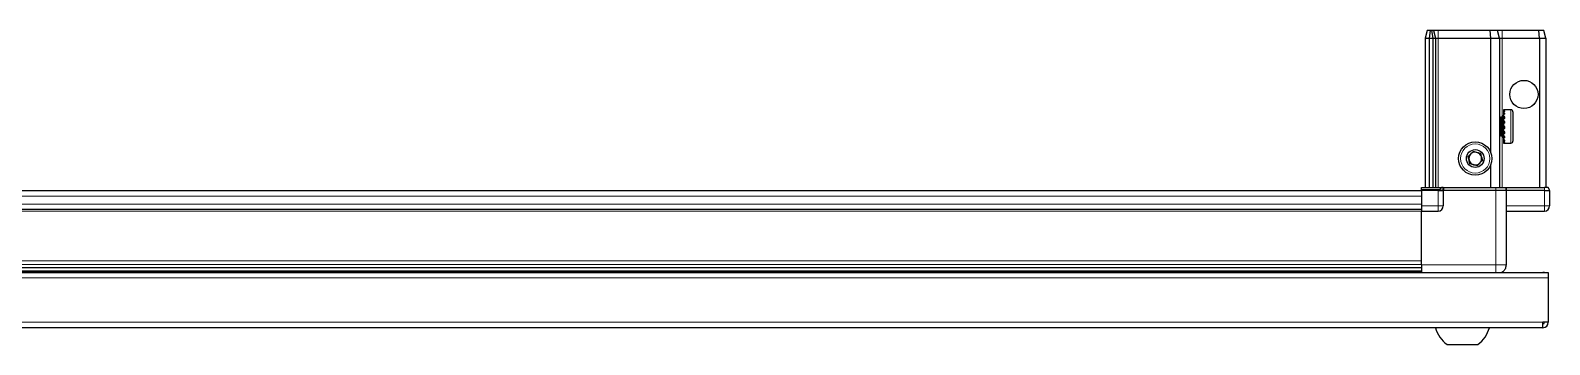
# Model space of a CAD drawing. Header units: millimetres. Extents: x 1315 to 5444, y -523 to 1671.
# Drawn here: x 2078 to 2671, y -523 to -400 of the extents above; entities that cross this region are included whole.
import ezdxf

# ---------------------------------------------------------------- set-up
doc = ezdxf.new("R2010")
doc.units = ezdxf.units.MM

msp = doc.modelspace()

# ---------------------------------------------------------------- linework, layer by layer
at = {"color": 7, "linetype": 'Continuous', "lineweight": 25}
for p, q in [((2623.12, -400.15), (2622.32, -403.15)), ((2624.28, -400.15), (2623.12, -400.15)), ((2624.28, -400.15), (2623.82, -403.15)), ((2624.78, -400.15), (2624.28, -400.15)), ((2624.78, -400.15), (2625.32, -403.15)), ((2625.52, -400.15), (2624.78, -400.15)), ((2625.52, -400.15), (2626.32, -403.15)), ((2627.32, -400.15), (2625.52, -400.15)), ((2647.49, -400.15), (2627.32, -400.15)), ((2647.49, -400.15), (2647.82, -403.15)), ((2650.52, -400.15), (2647.49, -400.15)), ((2651.32, -403.15), (2650.52, -400.15)), ((2652.32, -400.15), (2650.52, -400.15)), ((2666.67, -400.15), (2652.32, -400.15)), ((2666.82, -403.15), (2666.67, -400.15)), ((2668.52, -400.15), (2666.67, -400.15)), ((2669.32, -403.15), (2668.52, -400.15)), ((2622.32, -403.15), (2623.82, -403.15)), ((2622.32, -403.15), (2622.32, -461.45)), ((2623.82, -403.15), (2625.32, -403.15)), ((2623.82, -403.15), (2623.82, -461.45)), ((2625.32, -403.15), (2625.32, -461.45)), ((2625.32, -403.15), (2626.32, -403.15)), ((2626.32, -403.15), (2626.32, -461.45)), ((2626.32, -403.15), (2627.32, -403.15)), ((2627.32, -403.15), (2647.82, -403.15)), ((2647.82, -403.15), (2647.82, -447.65)), ((2647.82, -403.15), (2651.32, -403.15)), ((2651.32, -403.15), (2651.32, -461.45)), ((2651.32, -403.15), (2652.32, -403.15)), ((2652.32, -403.15), (2666.82, -403.15)), ((2666.82, -403.15), (2669.32, -403.15)), ((2666.82, -403.15), (2666.82, -461.45)), ((2669.32, -403.15), (2669.32, -461.45)), ((2655.72, -431.15), (2652.82, -431.15)), ((2653.32, -431.15), (2652.82, -431.15)), ((2652.82, -431.15), (2652.82, -431.2)), ((2652.82, -431.2), (2652.82, -431.49)), ((2653.32, -431.2), (2652.82, -431.2)), ((2653.32, -431.49), (2652.82, -431.49)), ((2652.82, -431.49), (2652.82, -431.76)), ((2653.32, -431.76), (2652.82, -431.76)), ((2652.82, -431.76), (2652.82, -432.42)), ((2653.32, -431.2), (2653.32, -431.15)), ((2653.32, -431.76), (2653.32, -431.49)), ((2656.52, -431.95), (2656.52, -443.35)), ((2651.35, -433.65), (2651.32, -433.65)), ((2651.84, -434.34), (2651.35, -433.65)), ((2651.35, -433.65), (2651.35, -441.65)), ((2652.32, -433.65), (2651.84, -434.34)), ((2651.84, -434.34), (2651.84, -440.96)), ((2652.32, -433.65), (2652.32, -441.65)), ((2652.82, -433.25), (2652.72, -433.25)), ((2652.72, -433.25), (2652.72, -442.05)), ((2653.32, -432.42), (2652.82, -432.42)), ((2652.82, -432.42), (2652.82, -432.89)), ((2652.82, -432.89), (2652.82, -433.87)), ((2653.32, -432.89), (2652.82, -432.89)), ((2653.32, -433.87), (2652.82, -433.87)), ((2652.82, -433.87), (2652.82, -434.5)), ((2652.82, -434.5), (2652.82, -435.69)), ((2653.32, -434.5), (2652.82, -434.5)), ((2653.32, -435.69), (2652.82, -435.69)), ((2652.82, -435.69), (2652.82, -436.32)), ((2653.32, -436.32), (2652.82, -436.32)), ((2652.82, -436.41), (2652.82, -437.7)), ((2653.32, -436.41), (2652.82, -436.41)), ((2653.32, -437.7), (2652.82, -437.7)), ((2653.32, -438.18), (2652.82, -438.18)), ((2652.82, -438.18), (2652.82, -438.44)), ((2653.32, -432.89), (2653.32, -432.42)), ((2653.32, -434.5), (2653.32, -433.87)), ((2653.32, -436.41), (2653.32, -435.69)), ((2653.32, -438.44), (2653.32, -437.7)), ((2651.32, -441.65), (2651.35, -441.65)), ((2651.35, -441.65), (2651.84, -440.96)), ((2651.84, -440.96), (2652.32, -441.65)), ((2652.72, -442.05), (2652.82, -442.05)), ((2652.82, -438.44), (2652.82, -439.71)), ((2653.32, -438.44), (2652.82, -438.44)), ((2653.32, -439.71), (2652.82, -439.71)), ((2652.82, -439.71), (2652.82, -440.39)), ((2652.82, -440.39), (2652.82, -441.51)), ((2653.32, -440.39), (2652.82, -440.39)), ((2653.32, -441.51), (2652.82, -441.51)), ((2652.82, -441.51), (2652.82, -442.08)), ((2652.82, -442.08), (2652.82, -442.94)), ((2653.32, -442.08), (2652.82, -442.08)), ((2653.32, -442.94), (2652.82, -442.94)), ((2652.82, -442.94), (2652.82, -443.33)), ((2652.82, -443.33), (2652.82, -443.85)), ((2653.32, -443.33), (2652.82, -443.33)), ((2653.32, -443.85), (2652.82, -443.85)), ((2652.82, -443.85), (2652.82, -444.03)), ((2652.82, -444.03), (2652.82, -444.15)), ((2653.32, -444.03), (2652.82, -444.03)), ((2652.82, -444.15), (2655.72, -444.15)), ((2653.32, -440.39), (2653.32, -439.71)), ((2653.32, -442.08), (2653.32, -441.51)), ((2653.32, -443.33), (2653.32, -442.94)), ((2653.32, -444.03), (2653.32, -443.85)), ((2647.82, -452.65), (2647.82, -461.45)), ((2620.82, -462.32), (2620.82, -461.45)), ((2620.82, -461.45), (2628.64, -461.45)), ((2629.32, -461.45), (2628.64, -461.45)), ((2629.32, -462.65), (2629.32, -461.45)), ((2629.32, -461.45), (2629.52, -461.45)), ((2629.52, -461.45), (2649.82, -461.45)), ((2649.82, -461.45), (2653.82, -461.45)), ((2653.82, -462.65), (2653.82, -461.45)), ((2653.82, -461.45), (2654.02, -461.45)), ((2654.02, -461.45), (2668.82, -461.45)), ((2670.32, -461.45), (2668.82, -461.45)), ((2670.82, -462.32), (2670.32, -461.45)), ((2670.82, -462.32), (2670.32, -461.45)), ((2620.82, -462.8), (1520.82, -462.8)), ((2627.32, -462.32), (2620.82, -462.32)), ((2620.82, -462.65), (2620.82, -462.32)), ((2627.32, -462.65), (2620.82, -462.65)), ((2620.82, -462.65), (2620.82, -468.65)), ((2627.32, -462.65), (2629.32, -462.65)), ((2629.32, -462.65), (2627.32, -462.65)), ((2629.52, -462.65), (2629.32, -462.65)), ((2629.32, -462.65), (2629.32, -468.65)), ((2649.82, -462.65), (2629.52, -462.65)), ((2653.82, -462.65), (2649.82, -462.65)), ((2654.02, -462.65), (2653.82, -462.65)), ((2653.82, -462.65), (2653.82, -491.65)), ((2668.82, -462.65), (2654.02, -462.65)), ((2668.82, -462.65), (2670.82, -462.65)), ((2670.82, -462.65), (2670.82, -462.32)), ((2670.82, -462.65), (2670.82, -462.32)), ((2670.82, -462.65), (2670.82, -462.65)), ((2670.82, -462.65), (2670.82, -468.65)), ((2620.82, -470), (1520.82, -470)), ((2620.82, -468.65), (2620.82, -470.65)), ((2620.82, -470.65), (2627.32, -470.65)), ((2620.82, -491.65), (2620.82, -470.65)), ((2653.82, -470.65), (2668.82, -470.65)), ((1471.32, -494.65), (2670.32, -494.65)), ((1520.82, -492.68), (2620.82, -492.68)), ((1520.82, -492.71), (2620.82, -492.71)), ((2594.7, -494.5), (1546.94, -494.5)), ((2589.32, -494.65), (2589.32, -494.5)), ((2589.49, -494.65), (2589.49, -494.5)), ((2589.7, -494.65), (2589.7, -494.5)), ((2590.26, -494.65), (2590.26, -494.5)), ((2590.68, -494.65), (2590.68, -494.5)), ((2591.58, -494.65), (2591.58, -494.5)), ((2592.16, -494.65), (2592.16, -494.5)), ((2593.31, -494.65), (2593.31, -494.5)), ((2594, -494.65), (2594, -494.5)), ((2595.28, -494.5), (2594.7, -494.5)), ((2595.28, -494.65), (2595.28, -494.5)), ((2595.29, -494.5), (2595.28, -494.5)), ((2596.02, -494.5), (2595.29, -494.5)), ((2595.46, -494.65), (2595.46, -494.5)), ((2595.96, -494.65), (2595.96, -494.5)), ((2596.02, -494.65), (2596.02, -494.5)), ((2596.94, -494.5), (2596.02, -494.5)), ((2596.02, -494.5), (2596.02, -494.5)), ((2620.82, -494.5), (2596.94, -494.5)), ((2597.31, -494.65), (2597.31, -494.5)), ((2598.02, -494.65), (2598.02, -494.5)), ((2599.19, -494.65), (2599.19, -494.5)), ((2599.8, -494.65), (2599.8, -494.5)), ((2600.75, -494.65), (2600.75, -494.5)), ((2601.19, -494.65), (2601.19, -494.5)), ((2601.82, -494.65), (2601.82, -494.5)), ((2602.06, -494.65), (2602.06, -494.5)), ((2602.3, -494.65), (2602.3, -494.5)), ((2602.32, -494.65), (2602.32, -494.5)), ((2655.32, -494.55), (2668.22, -494.55)), ((2655.32, -494.55), (2655.32, -494.65)), ((2670.32, -494.65), (2670.32, -496.75)), ((2670.32, -496.75), (2670.32, -514.05)), ((2670.32, -514.05), (2668.22, -514.05)), ((2668.22, -516.15), (2668.22, -514.05)), ((2668.22, -516.15), (1473.42, -516.15)), ((2630.82, -522.75), (2642.82, -522.75))]:
    msp.add_line(p, q, dxfattribs=at)
at = {"color": 8, "linetype": 'Continuous', "lineweight": 18}
for p, q in [((2627.32, -400.15), (2627.32, -403.15)), ((2652.32, -403.15), (2652.32, -400.15)), ((2627.32, -403.15), (2627.32, -461.45)), ((2652.32, -403.15), (2652.32, -433.65)), ((2655.72, -431.15), (2655.72, -444.15)), ((2652.32, -441.65), (2652.32, -461.45)), ((2629.52, -461.45), (2629.52, -462.65)), ((2649.82, -462.65), (2649.82, -461.45)), ((2654.02, -461.45), (2654.02, -462.65)), ((2668.82, -462.65), (2668.82, -461.45)), ((2620.82, -464.8), (1520.82, -464.8)), ((2627.32, -462.65), (2627.32, -462.32)), ((2627.32, -462.65), (2627.32, -468.65)), ((2649.82, -462.65), (2649.82, -491.65)), ((2668.82, -462.65), (2668.82, -468.65)), ((2620.82, -468), (1520.82, -468)), ((2620.82, -470.65), (1520.82, -470.65)), ((2627.32, -468.65), (2620.82, -468.65)), ((2629.32, -468.65), (2627.32, -468.65)), ((2627.32, -468.65), (2627.32, -470.65)), ((2668.82, -468.65), (2653.82, -468.65)), ((2670.82, -468.65), (2668.82, -468.65)), ((2668.82, -470.65), (2668.82, -468.65)), ((1520.82, -490.05), (2620.82, -490.05)), ((2620.82, -491.47), (1520.82, -491.47)), ((2649.82, -491.65), (2620.82, -491.65)), ((2670.32, -496.75), (1471.32, -496.75)), ((1520.82, -493.92), (2620.82, -493.92)), ((2668.22, -494.65), (2668.22, -494.55)), ((2668.22, -514.05), (1473.42, -514.05))]:
    msp.add_line(p, q, dxfattribs=at)
at = {"color": 7, "linetype": 'Continuous', "lineweight": 25, "flags": 128}
msp.add_lwpolyline([(2668.86, -494.65), (2668.63, -494.59), (2668.22, -494.55)], dxfattribs=at)
at = {"color": 7, "linetype": 'Continuous', "lineweight": 25}
for centre, radius in [((2660.82, -425.15), 5.5), ((2641.82, -450.15), 6.5), ((2641.82, -450.15), 3.46)]:
    msp.add_circle(centre, radius, dxfattribs=at)
at = {"color": 8, "linetype": 'Continuous', "lineweight": 18}
msp.add_circle((2641.82, -450.15), 5.7, dxfattribs=at)
at = {"color": 7, "linetype": 'Continuous', "lineweight": 25}
for centre, radius, start, end in [((2655.72, -431.95), 0.8, 0, 90), ((2652.32, -433.25), 0.4, 270, 360), ((2652.32, -442.05), 0.4, 0, 90), ((2655.72, -443.35), 0.8, 270, 360), ((2641.82, -450.15), 2.5, 134.67671, 194.67671), ((2641.82, -450.15), 2.5, 74.67671, 134.67671), ((2641.82, -450.15), 2.5, 14.67671, 74.67671), ((2641.82, -450.15), 2.5, 314.67671, 14.67671), ((2641.82, -450.15), 2.5, 194.67671, 254.67671), ((2641.82, -450.15), 2.5, 254.67671, 314.67671), ((2627.32, -468.65), 2, 270, 0), ((2668.82, -468.65), 2, 270, 0), ((2668.22, -514.05), 2.1, 270, 360), ((2668.22, -514.05), 0.6, 270, 360), ((2637.84, -513.13), 11.91, 194.70035, 233.8734), ((2635.8, -513.13), 11.91, 306.1266, 345.29965)]:
    msp.add_arc(centre, radius, start, end, dxfattribs=at)
msp.add_ellipse((2627.32, -458.85), major_axis=(0, 3.46), ratio=0.57735, start_param=3.141593, end_param=3.864327, dxfattribs=at)
for points, knots in [([(2639.04, -449.39), (2639.4, -449.03), (2640.09, -448.35), (2640.77, -447.67), (2641.09, -447.36)], [0, 0, 0, 0, 0.534686, 1, 1, 1, 1]), ([(2639.77, -452.18), (2639.68, -451.85), (2639.47, -451.05), (2639.22, -450.09), (2639.07, -449.51), (2639.04, -449.39)], [0, 0, 0, 0, 0.362901, 0.866875, 1, 1, 1, 1]), ([(2641.09, -447.36), (2641.59, -447.5), (2642.52, -447.75), (2643.44, -448), (2643.87, -448.12)], [0, 0, 0, 0, 0.5346859, 1, 1, 1, 1]), ([(2643.87, -448.12), (2643.9, -448.24), (2644.06, -448.82), (2644.31, -449.79), (2644.52, -450.58), (2644.6, -450.92)], [0, 0, 0, 0, 0.133125, 0.637099, 1, 1, 1, 1]), ([(2642.55, -452.95), (2642.05, -452.81), (2641.12, -452.55), (2640.2, -452.3), (2639.77, -452.18)], [0, 0, 0, 0, 0.534686, 1, 1, 1, 1]), ([(2644.6, -450.92), (2644.24, -451.28), (2643.55, -451.96), (2642.87, -452.63), (2642.55, -452.95)], [0, 0, 0, 0, 0.534686, 1, 1, 1, 1]), ([(2620.82, -491.65), (2620.82, -492.05), (2620.82, -492.84), (2620.82, -493.86), (2620.82, -494.49), (2620.82, -494.64), (2620.82, -494.65)], [0, 0, 0, 0, 0.32552, 0.65104, 0.97656, 1, 1, 1, 1]), ([(2653.82, -491.65), (2653.77, -492.09), (2653.7, -492.77), (2653.27, -493.59), (2652.81, -494.14), (2652.41, -494.5), (2652.14, -494.63), (2652.1, -494.65)], [0, 0, 0, 0, 0.363018, 0.558438, 0.758004, 0.95757, 1, 1, 1, 1])]:
    msp.add_open_spline(points, degree=3, knots=knots, dxfattribs=at)
at = {"color": 8, "linetype": 'Continuous', "lineweight": 18}
msp.add_open_spline([(2649.82, -491.65), (2649.82, -492.09), (2649.82, -492.77), (2649.82, -493.59), (2649.82, -494.14), (2649.82, -494.5), (2649.82, -494.63), (2649.82, -494.65)], degree=3, knots=[0, 0, 0, 0, 0.363018, 0.558438, 0.758004, 0.95757, 1, 1, 1, 1], dxfattribs=at)
msp.add_open_spline([(2653.82, -491.65), (2653.76, -491.65), (2653.64, -491.65), (2652.71, -491.65), (2651.39, -491.65), (2650.34, -491.65), (2649.82, -491.65)], degree=3, dxfattribs=at)

doc.saveas('drawing.dxf')
